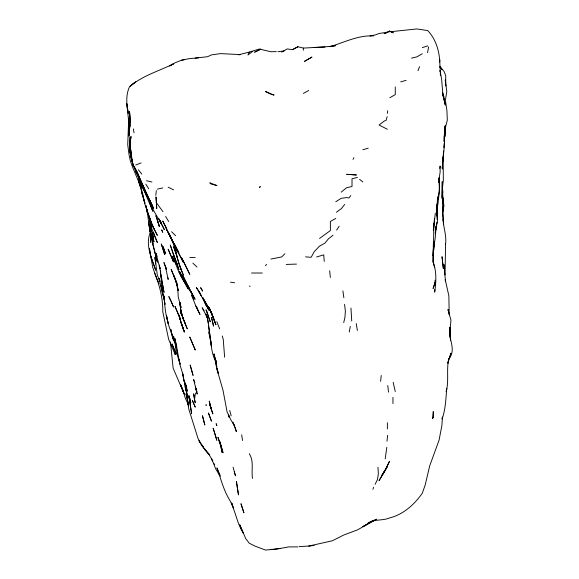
<?xml version="1.0" encoding="UTF-8"?>
<svg xmlns="http://www.w3.org/2000/svg" width="579" height="579" viewBox="0 0 579 579"><rect width="100%" height="100%" fill="white"/><g stroke="black" fill="none" stroke-linecap="round" stroke-linejoin="round"><path stroke-width="0.87" d="M303.345 50.228L303.345 48.079L297.939 46.754L292.533 49.62L287.126 48.94L281.72 52.153M433.106 255.578L433.07 261.846L433.367 242.948M444.947 130.289L444.896 136.391L444.802 130.195M444.961 128.552L444.976 126.808M437.065 219.405L437.246 207.919M130.253 145.872L130.318 150.468L131.715 157.546M130.297 142.376L131.057 136.521L129.826 142.904L130.224 149.483L129.826 142.904L130.217 149.375L130.094 145.944M150.866 235.508L150.786 242.42L150.779 236.174L149.896 229.422M129.834 117.935L129.551 111.53L129.805 118.507L128.965 136.159L129.993 124.637L129.262 130.094L129.472 118.695L129.262 130.094L129.935 125.129M439.649 62.047L439.693 59.572L440.243 72.078M433.121 417.814L433.287 411.568L432.918 417.792L432.419 418.313L432.918 417.792M433.591 223.603L433.389 230.442L435.321 213.144M174.996 338.831L175.69 341.769C168.228 328.423 164.856 313.536 164.378 298.351L164.537 300.306C160.405 289.203 162.467 277.334 159.254 266.036L160.043 268.62M433.324 249.448L433.121 255.578L433.403 249.173M437.268 203.678L437.123 207.941L437.5 196.853L437.442 198.561M442.855 205.95L442.682 211.147L443.579 224.153L443.051 218.623C443.282 227.344 446.785 235.769 445.562 244.49M442.921 204.221L442.624 196.571M439.736 61.323C439.186 50.344 435.517 38.684 427.707 30.564L416.894 28.95L390.637 31.715M433.338 255.448L433.866 223.921M433.975 246.292L434.17 241.928M443.804 147.681L444.158 143.52M436.819 214.006L436.711 216.039C437.355 203.229 440.648 190.636 439.02 177.818L438.527 182.559L440.112 172.202L440.141 165.97L439.736 168.417M443.174 156.96L443.333 180.301L442.436 187.762L443.282 205.248L442.465 212.717L443.282 205.248L443.065 199.885L443.934 205.632L442.769 212.544L443.007 217.574M436.877 213.123L437.08 209.584L437.485 220.635L435.198 233.33M442.088 167.099L442.399 169.054C442.218 158.248 445.287 147.602 444.259 136.76L445.345 125.274L444.382 133.72M434.843 289.558L434.684 292.134C436.132 282.132 436.783 271.623 433.121 261.998L434.525 267.252M435.111 285.259L435.068 280.113M444.274 135.5L443.818 141.334M438.014 199.531L439.389 190.513L438.998 178.166M446.756 388.321C445.866 398.598 445.606 409.143 442.117 418.964L442.421 417.039L441.922 425.319L439.092 440.091L429.69 465.878L425.21 484.913L422.301 493.207C414.557 504.374 403.114 514.651 389.71 517.894C382.799 520.89 374.895 519.016 368.23 522.721M433.888 249.773L434.33 243.788M443.217 156.084L443.601 151.003M433.396 229.863L434.445 218.876M445.36 126.193L444.39 141.812M386.815 447.372L385.194 458.923M437.413 206.262L437.746 202.932M380.606 381.351L381.221 375.46M386.982 441.227L387.626 435.35M437.036 222.097L435.784 229.465M155.78 195.355L156.337 190.6M387.344 113.426L387.72 110.734M445.316 126.142L444.723 130.246L447.314 120.164L446.894 110.256L445.36 100.305L446.807 91.576L445.287 79.967L445.417 81.675M435.654 229.385L436.146 226.107L435.22 238.056L433.49 249.115M446.612 389.153L446.185 391.636C449.174 380.787 446.206 369.293 448.87 358.329L447.893 363.113M428.59 46.921L427.548 52.747M349.267 332.035L350.281 326.382M343.723 322.59L344.983 317.075L345.373 311.053L344.563 304.344M387.134 116.64L386.128 120.374L384.456 120.931L379.05 124.992L387.365 129.262M447.972 363.091L450.903 353.255L449.34 358.415C456.028 349.34 448.935 339.895 449.579 330.081M150.641 231.636C144.764 244.468 151.684 257.995 155.686 270.227L150.779 256.244L149.418 248.637M418.024 70.732L419.522 66.657M372.898 489.284L373.636 487.33M276.313 51.611L270.907 51.741L259.24 49.041L249.274 52.088L247.942 55.005L252.567 51.437M375.112 484.319L377.515 479.463L378.348 473.702L377.978 467.246M353.002 159.37L353.95 157.676M384.456 471.472L379.042 480.686L387.394 466.435L383.11 473.325M336.602 230.131L339.12 226.28M265.493 265.783L266.564 264.321M350.802 195.564L349.007 197.989L346.604 197.584L341.197 198.322L335.791 201.753M319.565 246.118L324.92 243.115L328.438 238.838L333.026 235.248M344.657 204.503L341.255 208.715L336.435 212.24M319.159 246.444L314.158 251.807L311.169 257.3L305.553 256.852M284.89 253.74L281.72 256.917L270.9 259.066M341.197 192.156L346.604 187.712L352.01 186.518L352.01 178.752L357.417 177.449M135.718 81.748L130.311 86.09C142.861 75.567 159.095 70.978 173.57 63.813L169.618 65.977L174.988 62.836L181.357 60.267L184.383 59.637M319.565 238.447L330.385 230.551L330.385 221.475L335.791 218.399M134.19 82.985L129.609 86.589C123.667 98.98 129.008 112.5 128.61 125.44L128.683 119.151L127.72 144.685L129.074 154.955L130.318 160.738L132.482 166.911L141.131 187.567L138.83 181.98L140.617 187.191L138.345 179.729L144.974 203.41L141.898 193.581L141.196 188.298M370.517 521.766L376.618 519.211L357.417 529.915L343.875 534.967L332.324 540.786L308.947 546.019M422.301 53.738L416.894 56.887L411.488 58.146M389.862 97.713L395.269 94.616L395.269 86.937M367.803 523.807L362.823 526.644L373.252 520.709M303.345 93.378L308.752 90.505M292.533 49.62L297.939 46.754M391.592 32.294L393.329 32.8L389.486 31.02L384.087 33.712L386.562 32.887M135.725 165.029L141.131 162.894M422.301 47.601L427.707 45.929M238.461 54.817L249.274 52.088M362.83 149.758L368.237 148.181M316.575 256.967L323.755 254.869L324.233 261.39M400.675 81.871L406.089 80.351M195.434 393.069L194.53 399.568L195.203 402.731L193.61 393.858L194.363 398.692M157.35 189.152L162.757 187.922M369.967 36.043L375.351 34.914L379.05 33.495L389.03 31.925M181.357 60.267L189.796 58.522M220.476 476.177L216.93 467.919C220.679 478.182 223.183 488.864 228.727 498.454C235.313 509.202 236.398 522.338 243.26 533.071L239.764 524.806L245.728 538.593L249.274 543.211L255.086 546.142L265.493 550.05L276.313 549.145L288.834 546.894L297.939 546.894M195.203 58.095L207.615 56.699L211.429 54.904L220.57 53.623L240.517 54.592L239.149 54.744M277.92 51.726L284.123 50.923M308.752 546.127L314.158 545.432M280.554 548.356L270.907 549.565L271.674 549.471M303.345 48.079L324.978 46.928L335.791 45.632L329.914 46.682C344.324 42.412 358.104 35.066 373.636 35.912M190.375 58.559L198.72 57.806M286.229 264.422L296.484 264.096M299.162 546.612L308.477 546.069M314.158 47.464L324.978 46.928M262.323 273.013L251.51 273.013M189.796 257.489L195.203 257.402M350.186 174.561L346.604 174.33L356.461 174.959L351.981 174.67M230.464 282.176L234.589 282.784M249.274 286.106L250.135 286.294M270.9 94.305L274.099 95.086L265.493 91.496L270.132 93.899M146.538 180.713L151.944 182.03M168.163 187.176L173.57 189.847M359.624 179.374L362.823 181.936M168.663 221.518L165.637 216.445M192.887 263.156L196.998 267.028M171.616 231.73L175.603 235.667M212.898 460.797C209.178 454.341 213.094 463.424 214.686 464.539M184.39 394.075L182.124 388.002L185.461 398.562L188.464 404.837L187.618 401.044L188.805 409.121L197.938 438.223L201.601 445.439L205.212 449.594M209.019 454.457L203.164 447.487M439.606 66.39L443.934 71.268L445.721 75.538L445.743 85.953L445.548 83.383M209.099 454.406L205.038 449.695L209.743 455.159M231.455 503.129L232.534 504.418L231.455 503.129L233.598 508.13L233.055 506.871M439.519 66.368L442.009 69.371L439.931 66.73M162.996 211.726L156.554 202.961M138.367 169.763L141.768 174.04M188.624 404.931L187.574 403.585L188.58 406.009M183.514 278.586L184.39 280.156L181.292 276.096L184.86 280.822M202.093 445.273L203.576 447.321M203.562 447.277L198.959 440.72L200.609 443.217M184.375 280.127L181.495 275.973L179.591 271.537L181.336 274.67M184.39 280.156L181.495 275.973L189.796 289.391M219.607 475.301L215.54 468.606L213.608 463.475M200.609 293.843L196.317 287.437L201.26 295.782L198.488 291.143M204.126 310.778L202.172 307.746L207.181 317.343L208.252 322.966M145.85 184.165L148.716 188.761M143.882 187.386L142.933 185.852L144.663 188.935M137.961 175.343L135.696 171.268L138.49 175.936C134.408 169.98 132.273 162.923 130.767 155.932L133.438 166.361L129.501 148.962L130.318 153.522M189.138 288.212L187.299 285.107L195.087 299.343L191.092 291.722M208.628 453.871L211.422 458.59M144.468 191.215L141.79 186.51L140.198 181.191L152.87 211.335L150.706 204.908M185.309 281.589L188.45 286.938M189.015 288.016L182.718 275.264L189.796 290.412L192.423 294.639L190.998 291.678M200.609 294.682L208.824 310.149L204.937 301.985M169.285 234.365L166.122 228.654L173.418 242.999L169.647 234.575M211.009 311.864L208.331 306.863L211.422 312.819L213.962 319.666L209.757 309.613L203.106 298.156L204.163 300.349M193.733 299.082L191.591 295.124L195.528 305.336L200.008 314.542L195.774 305.85M190.057 289.761L190.296 290.202M153.24 208.035L144.518 188.848L147.117 195.926L153.24 207.999L144.591 191.142L151.944 204.8M173.577 339.808L171.254 331.839L172.064 335.878L175.857 344.31L172.361 337.448L174.858 342.247M153.16 207.89L149.816 200.609C152.415 211.48 160.036 219.687 164.342 229.682L159.486 220.006L161.679 223.733L160.267 220.556M151.944 224.855L157.35 235.363L151.647 224.182M153.326 207.948L145.163 190.809L146.538 194.609L137.136 172.101L133.843 166.13L137.136 172.101L143.954 187.466M168.692 233.417L183.413 262.374L173.215 243.289L169.097 234.256M170.979 300.776L168.815 296.535L173.577 307.036L171.304 301.565M176.284 264.415L172.209 256.359L174.605 261.223L173.57 258.502L178.976 272.499L188.305 289.059L181.024 276.248L179.512 272.318M232.794 422.221L234.828 426.253L230.789 419.724L227.098 411.987L223.002 390.253L216.836 368.809L214.02 353.849L215.598 360.312M141.131 182.537L136.101 171.507L140.277 181.147L138.96 176.653M183.833 393.257L180.46 384.427L183.586 392.475L173.143 368.208L170.436 341.957M135.725 171.312L141.131 182.703L138.338 176.016M180.677 305.886L180.974 307.492L180.018 303.005L181.104 313.666L187.27 328.836L182.472 316.908L185.381 323.683M389.486 31.02L389.862 31.794M166.557 228.401L162.757 221.004L175.799 248.044L173.57 243.86L176.392 250.953L176.045 249.527M185.468 281.17L189.471 289.724M164.327 297.338L162.272 292.757L159.073 278.419L160.021 281.285M174.648 245.822L169.64 235.175M164.067 296.738L162.764 293.9L164.031 297.027M142.622 187.155L137.237 173.353M219.673 328.858L216.828 321.649M150.127 219.159L148.998 216.408L151.741 224.471L144.67 203.584L142.398 192.199M140.74 186.67L141.131 187.567M158.733 218.421L160.817 223.233L159.558 219.962M202.773 297.411L206.015 305.22L204.097 300.392L211.422 312.819L215.96 324.761L209.164 307.34L212.117 314.766M211.429 345.786L211.603 346.213M215.547 359.595L216.228 362.07C210.445 352.893 211.892 341.813 208.426 331.89M177.188 263.908L173.678 255.636L178.976 269.828L177.188 263.908L177.717 265.667M194.855 349.028L195.203 349.868L189.796 337.116L195.203 349.868M205.994 314.455L207.181 317.343L206.015 314.057L207.716 318.993L211.415 346.112L208.549 325.716M137.187 173.208L138.055 175.314M159.963 281.278L157.35 275.307L154.94 257.3L155.744 264.01M154.463 235.392L157.35 242.507L151.944 229.204L148.789 216.293M150.446 219.94L154.217 229.291M179.389 265.175L183.282 274.938L178.976 263.988L175.48 250.432L177.71 259.428L181.27 269.865M160.788 285.657L161.288 286.887M149.382 248.637L152.776 267.578L157.35 280.07M180.46 384.427L181.907 388.125M442.653 93.791L443.934 97.106L442.732 93.928L445.273 104.951L442.732 93.928M176.392 253.942L173.57 246.625L177.29 257.72M154.506 272.825C159.63 285.23 162.967 298.373 162.786 311.784L168.699 339.555L175.205 354.536L174.742 352.814M215.424 323.444L211.422 312.609M194.891 382.791L193.654 379.556L197.193 394.089L195.398 386.808L196.838 391.99L196.404 388.835M166.586 269.648L163.922 262.49L166.318 269.213M215.829 361.137L214.281 356.946L216.264 362.642M233.055 422.757L236.37 431.608L235.183 427.316M172.129 250.164L170.255 245.004L173.628 255.542L175.799 260.528L172.412 250.96M196.751 307.029L197.902 310.206M148.933 215.279L151.749 224.471M157.075 256.345L155.968 253.255L160.05 268.736M216.206 362.085L214.368 356.896L215.793 361.115M249.274 453.712C254.203 461.311 251.134 470.17 252.502 478.486M215.402 358.994L216.908 367.028M185.323 383.211L186.72 388.039L183.869 380.75L182.544 373.144L184.969 384.442M151.01 206.167L151.944 208.903L150.077 203.316M166.448 269.503L165.435 266.521L168.171 279.491L167.953 277.768M157.35 220.121L159.319 226.338L155.968 215.793L159.319 226.338M150.019 203.171L150.764 205.415M157.626 279.766L159.001 283.949M210.206 339.164L210.937 341.4M188.537 404.953L186.004 393.872L187.791 401.146M183.21 375.431L180.185 365.537L178.983 359.19L180.076 364.213L175.907 350.577L175.799 344.273L175.878 347.899L173.772 336.631M185.7 388.147L187.871 397.172L184.896 386.403L184.317 380.497L184.39 381.069M222.242 335.965L223.241 339.287L224.623 357.221M161.707 288.364L162.438 290.824M153.551 232.23L154.231 234.604M176.834 284.021L175.538 279.418L171.16 269.452L176.19 282.06L176.87 284.89L175.43 279.476L173.577 275.264L176.19 282.06L177.999 290.484L177.891 289.29L178.18 296.622L180.901 307.536M233.055 467.188L235.472 475.829L234.321 471.711M393.17 382.357L395.269 391.563M229.725 410.468L231.18 415.867M442.617 93.588L443.934 98.662L442.566 92.445M185.946 385.795L187.314 391.252L185.707 384.717M131.324 156.258L131.686 157.741M178.882 358.654L174.974 338.939M177.587 353.161L177.015 349.723M185.7 388.212L186.518 391.708L185.968 388.306M149.396 218.905L150.815 225.014L147.703 211.769M132.019 158.74L132.388 160.34M159.312 265.131L160.108 268.613M151.423 228.502L150.402 222.575M152.357 232.765L153.536 237.766L151.459 230.883L150.164 220.91M149.715 229.313L151.271 236.456L149.302 225.882M131.462 156.337L130.738 149.679L131.903 161.005L129.653 149.816L130.087 137.078L129.653 149.816M182.515 316.38L183.015 318.805M174.996 339.033L176.733 347.407L176.646 345.677M162.67 292.988L165.08 304.185M217.205 368.23L218.261 373.383L216.647 368.07L215.902 361.984M176.125 344.462L176.733 347.407M131.715 157.293L130.318 150.468L130.123 146.031M130.753 155.425L130.868 155.997M215.967 362.222L216.314 363.916M184.918 383.732L184.563 381.959L185.019 384.456M185.454 386.388L186.518 391.708M177.051 284.788L177.948 289.319M215.931 361.875L216.228 363.402M170.791 329.437L171.102 331.036L170.776 329.328M146.046 205.929L146.538 208.433L146.096 206.146M149.179 225.955L150.294 231.549L149.411 225.34M228.539 414.723L228.987 417.141L228.611 414.47M180.069 302.665L180.373 304.272M145.995 205.697L147.602 214.375L146.921 208.968L149.129 225.976L153.015 243.708L148.622 222.437L149.035 225.072M184.527 381.851L184.94 384.203M356.23 323.567L357.381 330.479M162.576 292.931L161.606 286.127M160.434 270.299L160.701 271.927M133.402 128.922L134.017 132.837M241.675 434.786L242.55 440.525M176.841 282.436L178.071 290.441M342.898 290.897L343.854 297.693M161.461 276.842L161.802 279.324M179.917 302.752L181.104 313.666L180.018 303.005M163.893 296.014L164.87 304.308M350.961 308.035L351.728 320.969M387.778 385.491L388.502 392.149M442.465 260.883L442.03 256.671L443.333 268.41L442.631 262.562M329.675 270.777L330.341 277.406M149.874 228.112L150.207 231.6M442.877 192.532L442.291 185.946L442.436 187.762M442.674 198.38L443.282 205.248L442.769 212.544M149.57 225.325L149.7 226.961M129.957 148.955L129.522 143.65L130.318 153.37L130.101 150.721M440.214 72.194L440.091 70.479L441.647 79.432L442.819 93.885M440.329 73.909L440.453 75.625L440.351 73.837M449.695 327.171L450.556 340.568L449.738 333.395L450.093 327.808L449.717 333.837L450.954 320.201L448.001 309.425L449.188 314.802L448.87 295.883L445.258 279.787L445.497 281.452L443.934 264.552L445.07 274.967L445.562 244.027M141.681 190.361L141.768 192.771L141.681 190.144M129.805 118.507L130.014 124.282L129.602 112.377L129.993 122.712M129.414 122.379L129.269 117.609L129.341 125.013M392.946 397.397L392.967 403.628M387.38 422.721L387.38 428.967M442.378 185.997L442.023 198.279L442.204 181.654L442.378 185.997M443.109 156.974L442.805 161.273L443.116 156.989M437.572 201.955L436.407 209.974L437.572 201.955M435.357 281.843L433.121 288.356L435.357 281.843M389.45 461.376L385.013 470.662L381.684 475.627L385.013 470.662L389.45 461.376M260.275 186.785L259.428 187.278L260.275 186.785M311.864 57.104L304.445 61.388L311.864 57.104M260.702 49.179L254.68 52.132L260.702 49.179M216.828 185.541L211.038 183.992L209.772 182.819L216.828 185.541M201.637 289.326L200.609 287.64L202.657 291.099L201.637 289.326M184.383 263.141L181.357 257.322L189.796 274.395L184.383 263.141M178.781 252.567L174.018 243.346L178.781 252.567M206.783 311.328L206.015 309.758L210.264 321.808L206.783 311.328M162.757 232.201L161.758 230.022L162.757 232.201M174.424 349.723L171.992 343.904L175.965 354.102L174.424 349.723M195.203 407.015L192.496 400.74L195.203 407.015M171.42 256.815L168.163 249.223L173.476 261.874L171.42 256.815M178.484 314.6L174.959 306.327L178.983 315.895L184.39 332.165L180.93 322.257L179.164 314.998L180.46 320.281L178.484 314.6M211.422 421.034L208.476 413.088L211.422 421.034M163.756 248.76L162.757 246.14L165.674 253.892L163.756 248.76M216.828 425.558L216.155 423.763L216.828 425.558M183.919 330.768L180.93 322.257L183.919 330.768M243.868 512.704L241.016 503.846L243.868 512.704M220.693 445.113L217.943 437.283L220.946 446.749L222.025 452.373L220.693 445.113M162.757 248.181L161.273 243.947L164.639 254.492L162.757 248.181M214.353 431.825L213.13 428.265L216.828 440.301L214.353 431.825M211.422 409.534L211.038 408.325L212.884 413.942L209.424 403.454L211.422 409.534M206.175 405.329L206.015 404.837L206.175 405.329M222.235 449.883L219.68 441.241L223.031 452.713L222.235 449.883M189.796 398.526L188.899 395.537L190.795 402.883L189.796 398.526M157.35 262.063L152.661 243.498L157.35 262.063M168.171 323.4L166.571 315.816L168.171 323.4M192.286 372.521L190.151 365.045L193.068 375.438L192.286 372.521M183.109 318.747L180.713 309.649L183.109 318.747M212.681 321.859L211.422 317.256L213.542 326.158L212.681 321.859M204.807 424.856L202.491 415.874L204.807 424.856M152.899 237.397L151.944 233.75L153.992 241.906L152.899 237.397M209.786 403.245L209.236 401.037L211.14 408.709L209.786 403.245M164.009 292.315L160.426 272.962L164.009 292.315M238.461 494.806L236.435 481.518L238.461 494.806M191.649 413.717L188.92 396.564L191.649 413.717M128.248 113.158L126.772 103.677L128.248 113.158M151.459 230.883L150.359 223.443L151.459 230.883M442.819 198.735L442.595 197.048L442.819 198.735M156.75 208.404L156.012 197.034L156.75 208.404"/></g></svg>
